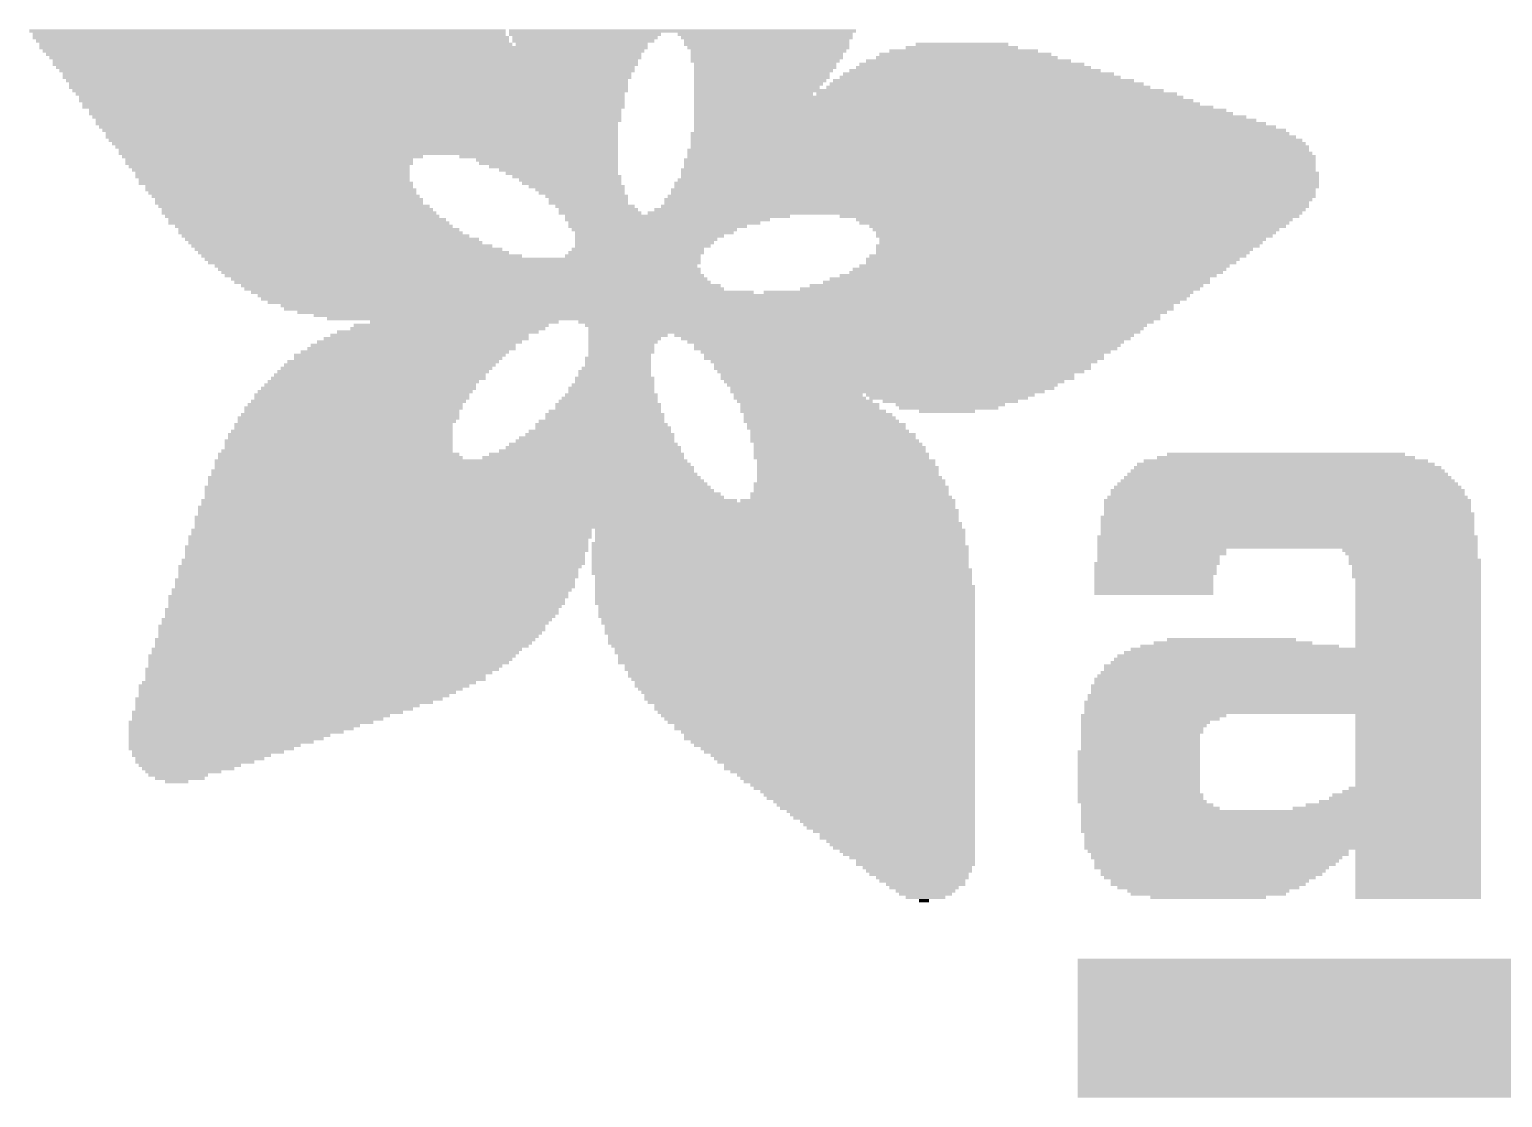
# Model space of a CAD drawing. Extents: x -16 to 117, y 0 to 53.
# Drawn here: x 68.74 to 80.05, y 22.67 to 30.88 of the extents above; entities that cross this region are included whole.
import ezdxf

# ---------------------------------------------------------------- set-up
doc = ezdxf.new("R2010")
doc.units = 0
doc.layers.add('21', color=53, linetype='CONTINUOUS')

# ---------------------------------------------------------------- blocks, each defined once
blk = doc.blocks.new('RECT')
blk.add_solid([(-0.5, -0.5), (0.5, -0.5), (-0.5, 0.5), (0.5, 0.5)])

msp = doc.modelspace()

# ---------------------------------------------------------------- block references
at = {"layer": '21', "yscale": 0.0254}
for p, xscale in [((70.5645, 30.8648), 3.6576), ((70.5772, 30.8394), 3.6322), ((70.5899, 30.814), 3.6576), ((70.6026, 30.7886), 3.6322), ((73.7522, 30.8648), 2.667), ((73.0029, 30.8394), 1.1684), ((73.0029, 30.814), 1.1176), ((72.9902, 30.7886), 1.0922), ((74.3872, 30.8394), 1.3462), ((74.3999, 30.814), 1.3208), ((74.3999, 30.7886), 1.27), ((70.628, 30.7632), 3.6322), ((71.1487, 30.7378), 4.6736), ((71.1487, 30.7124), 4.6228), ((71.1487, 30.687), 4.572), ((71.1614, 30.6616), 4.5466), ((72.9775, 30.7632), 1.016), ((74.3999, 30.7632), 1.27), ((74.4126, 30.7378), 1.2446), ((74.4126, 30.7124), 1.1938), ((74.3999, 30.687), 1.1684), ((74.3999, 30.6616), 1.1684), ((75.9366, 30.6616), 1.397), ((75.9239, 30.687), 1.3208), ((75.9112, 30.7124), 1.143), ((75.8985, 30.7378), 0.8636), ((75.8985, 30.7632), 0.7112), ((71.1614, 30.6362), 4.4958), ((71.1614, 30.6108), 4.4958), ((71.1614, 30.5854), 4.445), ((71.1741, 30.56), 4.4196), ((74.3872, 30.6362), 1.143), ((74.3872, 30.6108), 1.0922), ((74.3872, 30.5854), 1.0922), ((74.3745, 30.56), 1.0668), ((76.0001, 30.56), 1.9304), ((75.9874, 30.5854), 1.8034), ((75.9747, 30.6108), 1.7272), ((75.9493, 30.6362), 1.5748), ((71.1741, 30.5346), 4.3688), ((71.1741, 30.5092), 4.3688), ((71.1741, 30.4838), 4.318), ((71.1868, 30.4584), 4.2926), ((71.1868, 30.433), 4.2926), ((74.3618, 30.5346), 1.0414), ((74.3618, 30.5092), 1.0414), ((74.3491, 30.4838), 1.016), ((74.3364, 30.4584), 0.9906), ((74.3237, 30.433), 0.9652), ((76.1017, 30.433), 2.4892), ((76.089, 30.4584), 2.413), ((76.0636, 30.4838), 2.3114), ((76.0382, 30.5092), 2.159), ((76.0255, 30.5346), 2.0828), ((71.1995, 30.4076), 4.2672), ((71.1995, 30.3822), 4.2164), ((71.2122, 30.3568), 4.191), ((71.2122, 30.3314), 4.191), ((75.6445, 30.4076), 3.6068), ((74.2983, 30.3822), 0.9144), ((75.7207, 30.3568), 3.7592), ((75.7588, 30.3314), 3.8354), ((76.1652, 30.3822), 2.7686), ((71.2249, 30.306), 4.1656), ((71.2249, 30.2806), 4.1656), ((71.2376, 30.2552), 4.0894), ((71.2376, 30.2298), 4.0894), ((71.2503, 30.2044), 4.064), ((75.7842, 30.306), 3.8862), ((75.835, 30.2806), 3.9878), ((75.8858, 30.2552), 4.0894), ((75.9112, 30.2298), 4.1402), ((75.962, 30.2044), 4.2418), ((71.263, 30.179), 4.0386), ((71.2503, 30.1536), 4.0132), ((71.263, 30.1282), 3.9878), ((71.2757, 30.1028), 3.9624), ((76.0001, 30.179), 4.318), ((76.0382, 30.1536), 4.3942), ((76.0763, 30.1282), 4.4704), ((76.1144, 30.1028), 4.5466), ((71.2884, 30.0774), 3.937), ((71.2884, 30.052), 3.937), ((71.3011, 30.0266), 3.9116), ((71.3138, 30.0012), 3.8862), ((71.3265, 29.9758), 3.8608), ((76.1144, 30.0774), 4.5974), ((76.1398, 30.052), 4.6482), ((76.1652, 30.0266), 4.699), ((76.1779, 30.0012), 4.7244), ((76.1906, 29.9758), 4.7498), ((71.3392, 29.9504), 3.8354), ((71.3392, 29.925), 3.8354), ((70.6026, 29.8996), 2.3114), ((70.5772, 29.8742), 2.2098), ((72.6473, 29.8996), 1.2192), ((72.7108, 29.8742), 1.0922), ((76.1906, 29.8742), 4.8514), ((76.1779, 29.9504), 4.7752), ((76.1906, 29.925), 4.8006), ((76.2033, 29.8996), 4.826), ((70.5772, 29.8488), 2.2098), ((70.5772, 29.8234), 2.159), ((70.5899, 29.798), 2.1336), ((70.6026, 29.7726), 2.1082), ((72.7235, 29.8488), 1.0668), ((72.7616, 29.8234), 0.9906), ((72.7997, 29.798), 0.9144), ((72.8251, 29.7726), 0.8636), ((76.1779, 29.798), 4.8768), ((76.1906, 29.7726), 4.9022), ((76.1906, 29.8488), 4.8514), ((76.1906, 29.8234), 4.8514), ((70.6026, 29.7472), 2.1082), ((70.6153, 29.7218), 2.0828), ((70.628, 29.6964), 2.1082), ((70.6534, 29.671), 2.0574), ((70.6661, 29.6456), 2.0828), ((72.8632, 29.7472), 0.8382), ((72.8886, 29.7218), 0.7874), ((72.9013, 29.6964), 0.762), ((72.9394, 29.671), 0.7366), ((72.9648, 29.6456), 0.6858), ((76.1398, 29.6456), 4.953), ((76.1652, 29.6964), 4.953), ((76.1652, 29.671), 4.953), ((76.1779, 29.7218), 4.9276), ((76.1906, 29.7472), 4.9022), ((70.6788, 29.6202), 2.0574), ((70.7042, 29.5948), 2.0574), ((70.7296, 29.5694), 2.0574), ((70.7296, 29.544), 2.0574), ((72.9775, 29.6202), 0.6604), ((73.0156, 29.5948), 0.635), ((73.0283, 29.5694), 0.6096), ((73.0283, 29.544), 0.6096), ((76.1017, 29.5694), 4.9784), ((76.089, 29.544), 4.953), ((76.1271, 29.5948), 4.9784), ((76.1398, 29.6202), 4.953), ((70.7677, 29.5186), 2.0828), ((70.7931, 29.4932), 2.0828), ((70.8058, 29.4678), 2.1082), ((70.8312, 29.4424), 2.1082), ((70.8693, 29.417), 2.1336), ((73.0791, 29.5186), 0.6096), ((73.1045, 29.4932), 0.6096), ((73.1172, 29.4678), 0.635), ((73.7141, 29.4424), 1.7272), ((73.6379, 29.417), 1.5748), ((76.0001, 29.4678), 5.0292), ((76.0382, 29.4932), 5.0038), ((76.0763, 29.5186), 4.9784), ((76.724, 29.4424), 3.5306), ((76.7621, 29.417), 3.3528), ((70.882, 29.3916), 2.159), ((70.9201, 29.3662), 2.1336), ((70.9582, 29.3408), 2.159), ((70.9709, 29.3154), 2.1844), ((73.6125, 29.3916), 1.4732), ((73.5617, 29.3662), 1.3716), ((73.5363, 29.3408), 1.27), ((73.5363, 29.3154), 1.2192), ((76.7621, 29.3916), 3.302), ((76.7875, 29.3662), 3.2004), ((76.7748, 29.3408), 3.1242), ((76.7748, 29.3154), 3.0734), ((71.009, 29.29), 2.2098), ((71.0598, 29.2646), 2.2606), ((71.0852, 29.2392), 2.2606), ((71.136, 29.2138), 2.3114), ((71.1868, 29.1884), 2.3622), ((73.4093, 29.1884), 1.016), ((73.4982, 29.29), 1.143), ((73.4728, 29.2646), 1.0922), ((73.4601, 29.2392), 1.0668), ((73.4474, 29.2138), 1.0414), ((76.7621, 29.29), 3.048), ((76.7113, 29.2138), 2.9464), ((76.6859, 29.1884), 2.8956), ((76.7494, 29.2646), 2.9718), ((76.7367, 29.2392), 2.9464), ((71.2249, 29.163), 2.3876), ((71.2884, 29.1376), 2.4638), ((71.9869, 29.1122), 3.81), ((71.9996, 29.0868), 3.7846), ((73.3712, 29.1376), 1.0414), ((73.3966, 29.163), 1.0414), ((76.597, 29.1122), 2.8702), ((76.5843, 29.0868), 2.8448), ((76.6351, 29.1376), 2.8956), ((76.6732, 29.163), 2.8702), ((72.0123, 29.0614), 3.7084), ((72.0377, 29.036), 3.7084), ((72.0504, 29.0106), 3.683), ((72.0758, 28.9852), 3.683), ((72.1139, 28.9598), 3.6576), ((76.343, 28.9598), 2.921), ((76.4065, 28.9852), 2.8956), ((76.47, 29.0106), 2.8702), ((76.4954, 29.036), 2.8702), ((76.5335, 29.0614), 2.8448), ((72.1393, 28.9344), 3.6576), ((72.2028, 28.909), 3.683), ((72.2282, 28.8836), 3.683), ((72.3679, 28.8582), 3.8608), ((76.0255, 28.8582), 3.302), ((76.1906, 28.8836), 3.0734), ((76.2414, 28.909), 3.0226), ((76.3176, 28.9344), 2.9718), ((74.0697, 28.8328), 7.1628), ((74.0697, 28.8074), 7.112), ((74.0697, 28.782), 7.0104), ((74.0951, 28.7566), 6.858), ((74.1078, 28.7312), 6.8326), ((74.1332, 28.7058), 6.6802), ((74.1713, 28.6804), 6.5024), ((74.2221, 28.655), 6.4008), ((72.0758, 28.6296), 1.4478), ((75.1619, 28.6296), 4.4196), ((71.8091, 28.528), 1.524), ((71.8726, 28.5534), 1.5494), ((71.9488, 28.5788), 1.4986), ((71.9742, 28.6042), 1.4986), ((75.1619, 28.6042), 4.318), ((75.1619, 28.5788), 4.2672), ((75.1492, 28.5534), 4.2418), ((73.3331, 28.528), 0.6096), ((75.454, 28.528), 3.5306), ((71.6186, 28.401), 1.6002), ((71.6694, 28.4264), 1.6002), ((71.6821, 28.4518), 1.5748), ((71.7329, 28.4772), 1.5748), ((71.7837, 28.5026), 1.5748), ((73.3077, 28.5026), 0.5588), ((73.295, 28.4772), 0.5334), ((73.2823, 28.4518), 0.508), ((73.2823, 28.4264), 0.508), ((73.2823, 28.401), 0.508), ((75.4667, 28.5026), 3.4544), ((75.4667, 28.4772), 3.3528), ((75.4794, 28.4518), 3.2766), ((75.4667, 28.4264), 3.2512), ((75.4667, 28.401), 3.1496), ((71.5043, 28.2994), 1.6256), ((71.5297, 28.3248), 1.6256), ((71.5805, 28.3756), 1.6256), ((71.5678, 28.3502), 1.6002), ((73.2569, 28.3502), 0.508), ((73.2569, 28.3248), 0.508), ((73.2569, 28.2994), 0.508), ((73.2696, 28.3756), 0.4826), ((75.454, 28.3756), 3.0734), ((75.454, 28.3502), 3.0734), ((75.454, 28.3248), 2.9718), ((75.4413, 28.2994), 2.8956), ((71.3773, 28.1724), 1.6256), ((71.4154, 28.1978), 1.651), ((71.4281, 28.2232), 1.6256), ((71.4535, 28.2486), 1.6256), ((71.4789, 28.274), 1.6256), ((73.2315, 28.1978), 0.6096), ((73.2315, 28.1724), 0.6096), ((73.2315, 28.2486), 0.5588), ((73.2315, 28.2232), 0.5588), ((73.2442, 28.274), 0.5334), ((75.4413, 28.274), 2.8956), ((75.4286, 28.2486), 2.8194), ((75.4032, 28.2232), 2.7178), ((75.4032, 28.1978), 2.7178), ((75.3778, 28.1724), 2.6162), ((71.2884, 28.0708), 1.651), ((71.3138, 28.0962), 1.651), ((71.3392, 28.1216), 1.651), ((71.3519, 28.147), 1.6256), ((73.2061, 28.0708), 0.7112), ((73.2061, 28.1216), 0.6604), ((73.2061, 28.0962), 0.6604), ((73.2188, 28.147), 0.635), ((75.3651, 28.147), 2.54), ((75.3651, 28.1216), 2.4892), ((75.327, 28.0962), 2.413), ((74.6412, 28.0708), 0.9906), ((75.8096, 28.0708), 1.2954), ((71.2249, 27.9692), 1.6764), ((71.2122, 27.9438), 1.651), ((71.2376, 27.9946), 1.651), ((71.263, 28.02), 1.651), ((71.2884, 28.0454), 1.651), ((73.1553, 27.9438), 0.8636), ((73.1807, 27.9946), 0.8128), ((73.1807, 27.9692), 0.8128), ((73.1807, 28.02), 0.762), ((73.1934, 28.0454), 0.7366), ((74.6539, 28.0454), 1.016), ((74.692, 28.02), 1.0414), ((74.7301, 27.9946), 1.0668), ((74.7301, 27.9692), 1.0668), ((74.7555, 27.9438), 1.1176), ((75.7969, 28.0454), 1.2192), ((75.8096, 28.02), 1.0414), ((75.8096, 27.9946), 0.8382), ((75.7969, 27.9692), 0.762), ((75.7842, 27.9438), 0.4318), ((71.1487, 27.8422), 1.6764), ((71.1868, 27.893), 1.7018), ((71.1741, 27.8676), 1.6764), ((71.1995, 27.9184), 1.6764), ((73.1299, 27.8422), 1.016), ((73.1299, 27.8676), 0.9652), ((73.1553, 27.9184), 0.9144), ((73.1553, 27.893), 0.9144), ((74.7936, 27.9184), 1.143), ((74.8063, 27.893), 1.1684), ((74.819, 27.8676), 1.1938), ((74.8571, 27.8422), 1.2192), ((71.1106, 27.7152), 1.7526), ((71.1233, 27.766), 1.7272), ((71.1233, 27.7406), 1.7272), ((71.136, 27.7914), 1.7018), ((71.1487, 27.8168), 1.6764), ((73.0791, 27.7152), 1.2192), ((73.0918, 27.7406), 1.1938), ((73.1172, 27.766), 1.143), ((73.1172, 27.7914), 1.0922), ((73.1426, 27.8168), 1.0414), ((74.8571, 27.8168), 1.2192), ((74.8825, 27.7914), 1.2192), ((74.9079, 27.766), 1.27), ((74.9079, 27.7406), 1.27), ((74.9206, 27.7152), 1.2954), ((71.1106, 27.6136), 1.8542), ((71.0979, 27.639), 1.778), ((71.1106, 27.6898), 1.7526), ((71.1106, 27.6644), 1.7526), ((73.0156, 27.6136), 1.4986), ((73.041, 27.639), 1.397), ((73.0664, 27.6644), 1.3462), ((73.0664, 27.6898), 1.2954), ((74.946, 27.6898), 1.2954), ((74.9587, 27.6644), 1.3208), ((74.9587, 27.639), 1.3208), ((74.9714, 27.6136), 1.3462), ((78.3877, 27.6136), 1.8288), ((71.9869, 27.4866), 3.7084), ((71.9742, 27.5628), 3.6322), ((71.9869, 27.5374), 3.6576), ((71.9996, 27.512), 3.683), ((71.1233, 27.5882), 1.8796), ((72.9902, 27.5882), 1.5494), ((74.9714, 27.5882), 1.3462), ((75.0095, 27.5628), 1.3716), ((75.0095, 27.5374), 1.3716), ((75.0222, 27.512), 1.397), ((75.0222, 27.4866), 1.397), ((78.4004, 27.4866), 2.413), ((78.4004, 27.512), 2.3622), ((78.3877, 27.5374), 2.286), ((78.3877, 27.5628), 2.1844), ((78.3877, 27.5882), 1.9812), ((71.9996, 27.4358), 3.7846), ((72.0123, 27.4104), 3.81), ((72.025, 27.385), 3.8354), ((71.9996, 27.4612), 3.7338), ((75.0349, 27.385), 1.4732), ((75.0222, 27.4612), 1.397), ((75.0349, 27.4358), 1.4224), ((75.0476, 27.4104), 1.4478), ((78.4004, 27.385), 2.6162), ((78.4004, 27.4104), 2.5654), ((78.4004, 27.4358), 2.5146), ((78.4004, 27.4612), 2.4638), ((72.025, 27.3596), 3.8862), ((72.0377, 27.3342), 3.9116), ((72.0631, 27.3088), 3.9624), ((72.0758, 27.2834), 3.9878), ((75.0349, 27.3088), 1.524), ((75.0476, 27.2834), 1.5494), ((75.0476, 27.3596), 1.4986), ((75.0476, 27.3342), 1.4986), ((78.4004, 27.2834), 2.7686), ((78.4004, 27.3342), 2.7178), ((78.4004, 27.3088), 2.7178), ((78.4004, 27.3596), 2.667), ((72.9394, 27.2072), 5.8166), ((72.9521, 27.1818), 5.842), ((72.9521, 27.1564), 5.842), ((72.1139, 27.258), 4.1148), ((72.9521, 27.2326), 5.7912), ((75.0222, 27.258), 1.651), ((78.4004, 27.258), 2.8194), ((78.4004, 27.2326), 2.8194), ((78.4004, 27.2072), 2.8194), ((78.4004, 27.1818), 2.8194), ((78.4131, 27.1564), 2.8448), ((72.9394, 27.131), 5.8674), ((72.9394, 27.1056), 5.8674), ((72.9521, 27.0802), 5.8928), ((72.9521, 27.0548), 5.8928), ((78.4004, 27.131), 2.8702), ((78.4004, 27.1056), 2.8702), ((78.4004, 27.0802), 2.8702), ((78.4004, 27.0548), 2.8702), ((71.5043, 26.9786), 3.0988), ((71.4916, 26.9532), 3.0734), ((71.4916, 26.9278), 3.0734), ((71.517, 27.0294), 3.0734), ((71.517, 27.004), 3.0734), ((74.4888, 26.9278), 2.8702), ((74.5015, 27.0294), 2.8448), ((74.5015, 27.004), 2.8448), ((74.5015, 26.9786), 2.8448), ((74.5015, 26.9532), 2.8448), ((78.4004, 26.9786), 2.921), ((78.4004, 26.9532), 2.921), ((78.4004, 26.9278), 2.921), ((78.4004, 27.0294), 2.8702), ((78.4004, 27.004), 2.8702), ((71.4789, 26.9024), 3.0988), ((71.4789, 26.877), 3.0988), ((71.4662, 26.8516), 3.0734), ((71.4662, 26.8262), 3.0734), ((74.5015, 26.9024), 2.8956), ((74.5015, 26.877), 2.8956), ((74.5015, 26.8516), 2.8956), ((74.5015, 26.8262), 2.8956), ((78.4004, 26.9024), 2.921), ((77.4352, 26.877), 0.9906), ((77.4352, 26.8516), 0.9906), ((77.4098, 26.8262), 0.9398), ((79.3402, 26.877), 1.0414), ((79.3529, 26.8516), 1.016), ((79.3656, 26.8262), 0.9906), ((71.4281, 26.75), 3.0988), ((71.4154, 26.7246), 3.0734), ((71.4154, 26.6992), 3.0734), ((71.4535, 26.8008), 3.0988), ((71.4535, 26.7754), 3.0988), ((74.5015, 26.8008), 2.8956), ((74.5015, 26.7754), 2.8956), ((74.5015, 26.75), 2.8956), ((74.5142, 26.7246), 2.921), ((74.5142, 26.6992), 2.921), ((77.3971, 26.7754), 0.9652), ((77.3844, 26.75), 0.9398), ((77.3844, 26.7246), 0.9398), ((77.3844, 26.6992), 0.9398), ((77.4098, 26.8008), 0.9398), ((79.3783, 26.8008), 1.016), ((79.3783, 26.7754), 1.016), ((79.391, 26.75), 0.9906), ((79.391, 26.7246), 0.9906), ((79.391, 26.6992), 0.9906), ((71.39, 26.6484), 3.0734), ((71.39, 26.623), 3.0734), ((71.39, 26.5976), 3.0734), ((71.4154, 26.6738), 3.0734), ((74.5269, 26.6738), 2.8956), ((74.5269, 26.6484), 2.8956), ((74.5269, 26.623), 2.8956), ((74.5396, 26.5976), 2.921), ((77.3717, 26.6738), 0.9144), ((77.3717, 26.6484), 0.9144), ((77.3717, 26.623), 0.9144), ((77.3717, 26.5976), 0.9144), ((79.391, 26.6738), 0.9906), ((79.4037, 26.6484), 0.9652), ((79.4037, 26.623), 0.9652), ((79.4037, 26.5976), 0.9652), ((71.3392, 26.5214), 3.0734), ((71.3265, 26.496), 3.048), ((71.3265, 26.4706), 3.048), ((71.3646, 26.5722), 3.0734), ((71.3519, 26.5468), 3.048), ((74.5396, 26.5722), 2.921), ((74.5396, 26.5468), 2.921), ((74.5396, 26.5214), 2.921), ((74.5396, 26.496), 2.921), ((74.5396, 26.4706), 2.921), ((77.3717, 26.5722), 0.9144), ((77.3717, 26.5468), 0.9144), ((79.4037, 26.5722), 0.9652), ((79.4037, 26.5468), 0.9652), ((79.4037, 26.5214), 0.9652), ((79.4037, 26.496), 0.9652), ((79.4037, 26.4706), 0.9652), ((71.2884, 26.4198), 3.0226), ((71.2884, 26.3944), 3.0226), ((71.2757, 26.369), 2.9972), ((71.3138, 26.4452), 3.0226), ((74.5523, 26.4452), 2.8956), ((74.5523, 26.4198), 2.8956), ((74.5523, 26.3944), 2.8956), ((74.5523, 26.369), 2.8956), ((79.4037, 26.4452), 0.9652), ((79.4037, 26.4198), 0.9652), ((79.4037, 26.3944), 0.9652), ((79.4037, 26.369), 0.9652), ((71.2122, 26.2928), 2.9718), ((71.2122, 26.2674), 2.9718), ((71.1995, 26.242), 2.9464), ((71.2503, 26.3436), 2.9972), ((71.2376, 26.3182), 2.9718), ((74.565, 26.3436), 2.8702), ((74.565, 26.3182), 2.8702), ((74.5777, 26.2928), 2.8448), ((74.5777, 26.2674), 2.8448), ((74.5777, 26.242), 2.8448), ((79.4037, 26.3436), 0.9652), ((79.4037, 26.3182), 0.9652), ((79.4037, 26.2928), 0.9652), ((79.4037, 26.2674), 0.9652), ((79.4037, 26.242), 0.9652), ((71.1614, 26.1912), 2.921), ((71.1487, 26.1658), 2.8956), ((71.136, 26.1404), 2.8702), ((71.1868, 26.2166), 2.921), ((74.5904, 26.2166), 2.8194), ((74.5904, 26.1912), 2.8194), ((74.5904, 26.1658), 2.8194), ((74.6031, 26.1404), 2.794), ((78.0321, 26.1404), 1.524), ((77.9813, 26.1658), 1.2192), ((77.9686, 26.1912), 0.9906), ((79.4037, 26.2166), 0.9652), ((79.4037, 26.1912), 0.9652), ((79.4037, 26.1658), 0.9652), ((79.4037, 26.1404), 0.9652), ((71.0598, 26.0642), 2.8194), ((71.0471, 26.0388), 2.794), ((71.0979, 26.115), 2.8448), ((71.0852, 26.0896), 2.8194), ((74.6158, 26.115), 2.7686), ((74.6158, 26.0896), 2.7686), ((74.6285, 26.0642), 2.7432), ((74.6285, 26.0388), 2.7432), ((78.4766, 26.0388), 2.8194), ((78.4893, 26.0642), 2.794), ((78.5147, 26.0896), 2.7432), ((78.5401, 26.115), 2.6924), ((70.9836, 25.9626), 2.7178), ((70.9582, 25.9372), 2.667), ((70.9328, 25.9118), 2.6162), ((71.0344, 26.0134), 2.7686), ((71.009, 25.988), 2.7178), ((74.6285, 26.0134), 2.7432), ((74.6539, 25.988), 2.6924), ((74.6539, 25.9626), 2.6924), ((74.6666, 25.9372), 2.667), ((74.6666, 25.9118), 2.667), ((78.4131, 25.9118), 2.9464), ((78.4258, 25.9372), 2.921), ((78.4385, 25.988), 2.8956), ((78.4385, 25.9626), 2.8956), ((78.4639, 26.0134), 2.8448), ((70.8439, 25.8356), 2.54), ((70.8185, 25.8102), 2.4892), ((70.882, 25.861), 2.5654), ((70.9328, 25.8864), 2.6162), ((74.6793, 25.8864), 2.6416), ((74.692, 25.861), 2.6162), ((74.692, 25.8356), 2.6162), ((74.7047, 25.8102), 2.5908), ((78.3877, 25.8356), 2.9972), ((78.3877, 25.8102), 2.9972), ((78.4004, 25.8864), 2.9718), ((78.4004, 25.861), 2.9718), ((70.7296, 25.734), 2.3622), ((70.6915, 25.7086), 2.286), ((70.6407, 25.6832), 2.1844), ((70.7931, 25.7848), 2.4384), ((70.7677, 25.7594), 2.3876), ((74.7174, 25.7848), 2.5654), ((74.7301, 25.7594), 2.54), ((74.7301, 25.734), 2.54), ((74.7428, 25.7086), 2.5146), ((74.7682, 25.6832), 2.4638), ((78.3623, 25.7086), 3.048), ((78.3623, 25.6832), 3.048), ((78.375, 25.7594), 3.0226), ((78.375, 25.734), 3.0226), ((78.3877, 25.7848), 2.9972), ((70.5645, 25.6324), 2.0828), ((70.5137, 25.607), 1.9812), ((70.4883, 25.5816), 1.9304), ((70.6153, 25.6578), 2.1336), ((74.7682, 25.6578), 2.4638), ((74.7809, 25.6324), 2.4384), ((74.7936, 25.607), 2.413), ((74.8063, 25.5816), 2.3876), ((77.3717, 25.607), 1.1176), ((77.3463, 25.5816), 1.0668), ((78.3623, 25.6578), 3.048), ((78.3623, 25.6324), 3.048), ((79.4037, 25.607), 0.9652), ((79.4037, 25.5816), 0.9652), ((70.4375, 25.5562), 1.8796), ((70.3867, 25.5308), 1.778), ((70.3613, 25.5054), 1.7272), ((70.3232, 25.48), 1.651), ((70.2724, 25.4546), 1.5494), ((74.819, 25.5562), 2.3622), ((74.8444, 25.5308), 2.3114), ((74.8444, 25.5054), 2.3114), ((74.8698, 25.48), 2.2606), ((74.8825, 25.4546), 2.2352), ((77.3082, 25.5562), 0.9906), ((77.2955, 25.5308), 0.9652), ((77.2828, 25.5054), 0.9398), ((77.2828, 25.48), 0.9398), ((77.2701, 25.4546), 0.9144), ((79.4037, 25.5562), 0.9652), ((79.4037, 25.5308), 0.9652), ((79.4037, 25.5054), 0.9652), ((79.4037, 25.48), 0.9652), ((79.4037, 25.4546), 0.9652), ((70.247, 25.4292), 1.4986), ((70.2089, 25.4038), 1.4224), ((70.1581, 25.3784), 1.3208), ((70.1327, 25.353), 1.27), ((74.8825, 25.4292), 2.2352), ((74.9079, 25.4038), 2.1844), ((74.9206, 25.3784), 2.159), ((74.946, 25.353), 2.1082), ((77.2701, 25.4292), 0.9144), ((77.2701, 25.4038), 0.9144), ((77.2701, 25.3784), 0.9144), ((77.2701, 25.353), 0.9144), ((79.4037, 25.4292), 0.9652), ((79.4037, 25.4038), 0.9652), ((79.4037, 25.3784), 0.9652), ((79.4037, 25.353), 0.9652), ((70.1073, 25.3276), 1.1684), ((70.0565, 25.3022), 1.0668), ((70.0438, 25.2768), 0.9906), ((70.0057, 25.2514), 0.9144), ((69.9676, 25.226), 0.7874), ((74.9587, 25.3276), 2.0828), ((74.9841, 25.3022), 2.032), ((74.9968, 25.2768), 2.0066), ((75.0095, 25.2514), 1.9812), ((75.0349, 25.226), 1.9304), ((77.2574, 25.3276), 0.9398), ((77.2574, 25.3022), 0.9398), ((77.2574, 25.2768), 0.9398), ((77.2574, 25.2514), 0.9398), ((77.2574, 25.226), 0.9398), ((79.4037, 25.3276), 0.9652), ((79.4037, 25.3022), 0.9652), ((79.4037, 25.2768), 0.9652), ((79.4037, 25.2514), 0.9652), ((79.4037, 25.226), 0.9652), ((69.9549, 25.2006), 0.7112), ((69.9168, 25.1752), 0.5842), ((69.8787, 25.1498), 0.4572), ((69.8914, 25.1244), 0.381), ((75.0349, 25.2006), 1.9304), ((75.0603, 25.1752), 1.8796), ((75.0857, 25.1498), 1.8288), ((75.0984, 25.1244), 1.8034), ((77.2574, 25.2006), 0.9398), ((77.2574, 25.1752), 0.9398), ((77.2574, 25.1498), 0.9398), ((77.2574, 25.1244), 0.9398), ((79.4037, 25.2006), 0.9652), ((79.4037, 25.1752), 0.9652), ((79.4037, 25.1498), 0.9652), ((79.4037, 25.1244), 0.9652), ((69.866, 25.099), 0.1778), ((75.1111, 25.099), 1.778), ((75.1365, 25.0736), 1.7272), ((75.1492, 25.0482), 1.7018), ((75.1746, 25.0228), 1.651), ((75.1873, 24.9974), 1.6256), ((77.2574, 25.099), 0.9398), ((77.2574, 25.0736), 0.9398), ((77.2574, 25.0482), 0.9398), ((77.2574, 25.0228), 0.9398), ((77.2701, 24.9974), 0.9652), ((79.3148, 24.9974), 1.143), ((79.3529, 25.0228), 1.0668), ((79.3783, 25.0482), 1.016), ((79.4037, 25.099), 0.9652), ((79.4037, 25.0736), 0.9652), ((75.2, 24.972), 1.6002), ((75.2254, 24.9466), 1.5494), ((75.2381, 24.9212), 1.524), ((75.2508, 24.8958), 1.4986), ((77.2701, 24.972), 0.9652), ((77.2828, 24.9466), 0.9906), ((77.3209, 24.9212), 1.016), ((77.3463, 24.8958), 1.0668), ((79.1624, 24.8958), 1.4478), ((79.2132, 24.9212), 1.3462), ((79.264, 24.9466), 1.2446), ((79.3021, 24.972), 1.1684), ((75.2762, 24.8704), 1.4478), ((75.2889, 24.845), 1.4224), ((75.3016, 24.8196), 1.397), ((75.327, 24.7942), 1.3462), ((75.3397, 24.7688), 1.3208), ((78.3496, 24.8704), 3.0734), ((78.3496, 24.845), 3.0734), ((78.3496, 24.8196), 3.0734), ((78.3496, 24.7942), 3.0734), ((78.3496, 24.7688), 3.0734), ((75.3524, 24.7434), 1.2954), ((75.3778, 24.718), 1.2446), ((75.4032, 24.6926), 1.1938), ((75.4032, 24.6672), 1.1938), ((78.3496, 24.7434), 3.0734), ((78.3496, 24.718), 3.0734), ((78.3623, 24.6926), 3.048), ((78.3623, 24.6672), 3.048), ((75.4286, 24.6418), 1.143), ((75.4413, 24.6164), 1.1176), ((75.454, 24.591), 1.0922), ((75.4794, 24.5656), 1.0414), ((78.3623, 24.6418), 3.048), ((78.3623, 24.6164), 3.048), ((78.3623, 24.591), 3.048), ((77.867, 24.5656), 2.0066), ((79.4037, 24.5656), 0.9652), ((75.4921, 24.5402), 1.016), ((75.5175, 24.5148), 0.9652), ((75.5429, 24.4894), 0.9144), ((75.5429, 24.464), 0.9144), ((75.5556, 24.4386), 0.8382), ((77.8797, 24.5402), 1.9812), ((77.8543, 24.5148), 1.9304), ((77.8543, 24.4894), 1.8796), ((77.8416, 24.464), 1.8542), ((77.8162, 24.4386), 1.8034), ((79.4037, 24.5402), 0.9652), ((79.4037, 24.5148), 0.9652), ((79.4037, 24.4894), 0.9652), ((79.4037, 24.464), 0.9652), ((79.4037, 24.4386), 0.9652), ((75.5683, 24.4132), 0.8128), ((75.5683, 24.3878), 0.762), ((75.5937, 24.3624), 0.7112), ((75.5937, 24.337), 0.6604), ((77.8289, 24.4132), 1.7272), ((77.8162, 24.3878), 1.7018), ((77.8035, 24.3624), 1.6256), ((77.8035, 24.337), 1.524), ((79.4037, 24.4132), 0.9652), ((79.4037, 24.3878), 0.9652), ((79.4037, 24.3624), 0.9652), ((79.4037, 24.337), 0.9652), ((75.6191, 24.3116), 0.6096), ((75.6064, 24.2862), 0.5334), ((75.6191, 24.2608), 0.4572), ((75.6191, 24.2354), 0.4064), ((75.6191, 24.21), 0.3048), ((77.7908, 24.3116), 1.4986), ((77.7908, 24.2862), 1.397), ((77.7908, 24.2608), 1.2446), ((77.7908, 24.2354), 1.1938), ((77.7908, 24.21), 0.889), ((79.4037, 24.3116), 0.9652), ((79.4037, 24.2862), 0.9652), ((79.4037, 24.2608), 0.9652), ((79.4037, 24.2354), 0.9652), ((79.4037, 24.21), 0.9652), ((75.6064, 24.1846), 0.0762), ((87.392, 23.7274), 21.209), ((87.392, 23.702), 21.209), ((87.392, 23.6766), 21.209), ((87.392, 23.6512), 21.209), ((87.392, 23.6258), 21.209), ((87.392, 23.6004), 21.209), ((81.9691, 23.575), 10.3632), ((81.9691, 23.5496), 10.3632), ((81.9691, 23.5242), 10.3632), ((81.9691, 23.4988), 10.3632), ((81.9691, 23.4734), 10.3632), ((81.9691, 23.448), 10.3632), ((81.9691, 23.4226), 10.3632), ((81.9691, 23.3972), 10.3632), ((81.9691, 23.3718), 10.3632), ((81.9691, 23.3464), 10.3632), ((81.9691, 23.321), 10.3632), ((81.9691, 23.2956), 10.3632), ((81.9691, 23.2702), 10.3632), ((81.9691, 23.2448), 10.3632), ((81.9691, 23.2194), 10.3632), ((81.9691, 23.194), 10.3632), ((81.9691, 23.1686), 10.3632), ((81.9691, 23.1432), 10.3632), ((81.9691, 23.1178), 10.3632), ((81.9691, 23.0924), 10.3632), ((81.9691, 23.067), 10.3632), ((81.9691, 23.0416), 10.3632), ((81.9691, 23.0162), 10.3632), ((81.9691, 22.9908), 10.3632), ((81.9691, 22.9654), 10.3632), ((81.9691, 22.94), 10.3632), ((81.9691, 22.9146), 10.3632), ((81.9691, 22.8892), 10.3632), ((81.9691, 22.8638), 10.3632), ((81.9691, 22.8384), 10.3632), ((81.9691, 22.813), 10.3632), ((81.9691, 22.7876), 10.3632), ((81.9691, 22.7622), 10.3632), ((81.9691, 22.7368), 10.3632), ((81.9691, 22.7114), 10.3632), ((81.9691, 22.686), 10.3632)]:
    msp.add_blockref('RECT', p, dxfattribs=dict(at, xscale=xscale))

doc.saveas('drawing.dxf')
